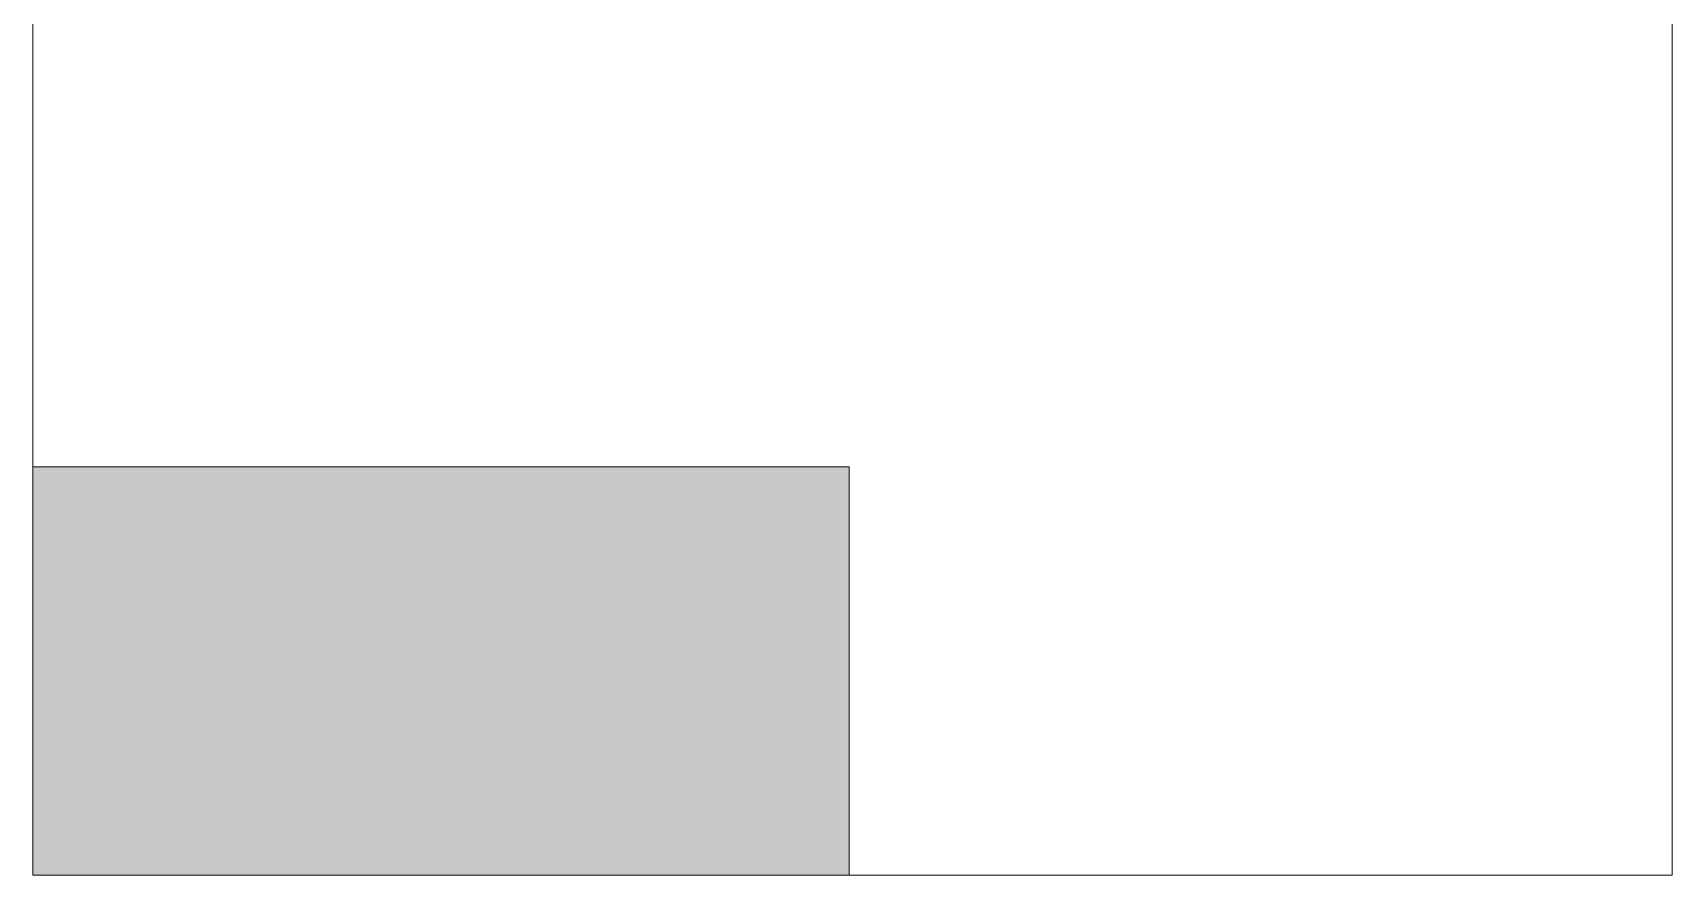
# Model space of a CAD drawing. Header units: inches. Extents: x 0 to 193, y 0 to 198.
# Drawn here: x 0 to 192.8, y 0 to 99 of the extents above; entities that cross this region are included whole.
import ezdxf

# ---------------------------------------------------------------- set-up
doc = ezdxf.new("R2010")
doc.units = ezdxf.units.IN
doc.header["$MEASUREMENT"] = 0
doc.linetypes.add('AI-Linetype-1', pattern=[0.6, 0.4, -0.2])
doc.linetypes.add('AI-Linetype-2', pattern=[0.6, 0.4, -0.2])
doc.layers.add('Layer 1', color=7, linetype='Continuous')

# ---------------------------------------------------------------- blocks, each defined once
blk = doc.blocks.new('block 2')
at = {"layer": 'Layer 1', "lineweight": 0}
blk.add_lwpolyline([(0, 197.98), (192.78, 197.98), (192.78, 0.01), (0, 0.01), (0, 197.98)], dxfattribs=at)
at = {"layer": 'Layer 1', "color": 1, "linetype": 'AI-Linetype-1', "lineweight": 120}
blk.add_lwpolyline([(0.03, 148.4), (96.02, 148.4), (96.02, 100.4), (0.03, 100.4), (0.03, 148.4)], dxfattribs=at)
blk = doc.blocks.new('block 3')
at = {"layer": 'Layer 1', "lineweight": 0}
blk.add_lwpolyline([(0, 197.98), (192.78, 197.98), (192.78, 0.01), (0, 0.01), (0, 197.98)], dxfattribs=at)
at = {"layer": 'Layer 1', "color": 1, "linetype": 'AI-Linetype-2', "lineweight": 120}
blk.add_lwpolyline([(0.03, 197.96), (96.02, 197.96), (96.02, 149.96), (0.03, 149.96), (0.03, 197.96)], dxfattribs=at)
blk = doc.blocks.new('block 4')
at = {"layer": 'Layer 1'}
h = blk.add_hatch(color=7, dxfattribs=at)
h.dxf.hatch_style = 2
h.paths.add_polyline_path([(0, 0.01), (96, 0.01), (96, 48.01), (0, 48.01)])
at = {"layer": 'Layer 1', "lineweight": 0}
for points in [[(0, 197.98), (192.78, 197.98), (192.78, 0.01), (0, 0.01), (0, 197.98)], [(0, 0.01), (96, 0.01), (96, 48.01), (0, 48.01), (0, 0.01)]]:
    blk.add_lwpolyline(points, dxfattribs=at)
at = {"layer": 'Layer 1', "color": 3, "lineweight": 5}
blk.add_lwpolyline([(0, 48.01), (96, 48.01), (96, 0.01), (0, 0.01), (0, 48.01)], dxfattribs=at)

msp = doc.modelspace()

# ---------------------------------------------------------------- block references
at = {"layer": 'Layer 1'}
for name in ['block 2', 'block 3', 'block 4']:
    msp.add_blockref(name, (0, 0), dxfattribs=at)

doc.saveas('drawing.dxf')
